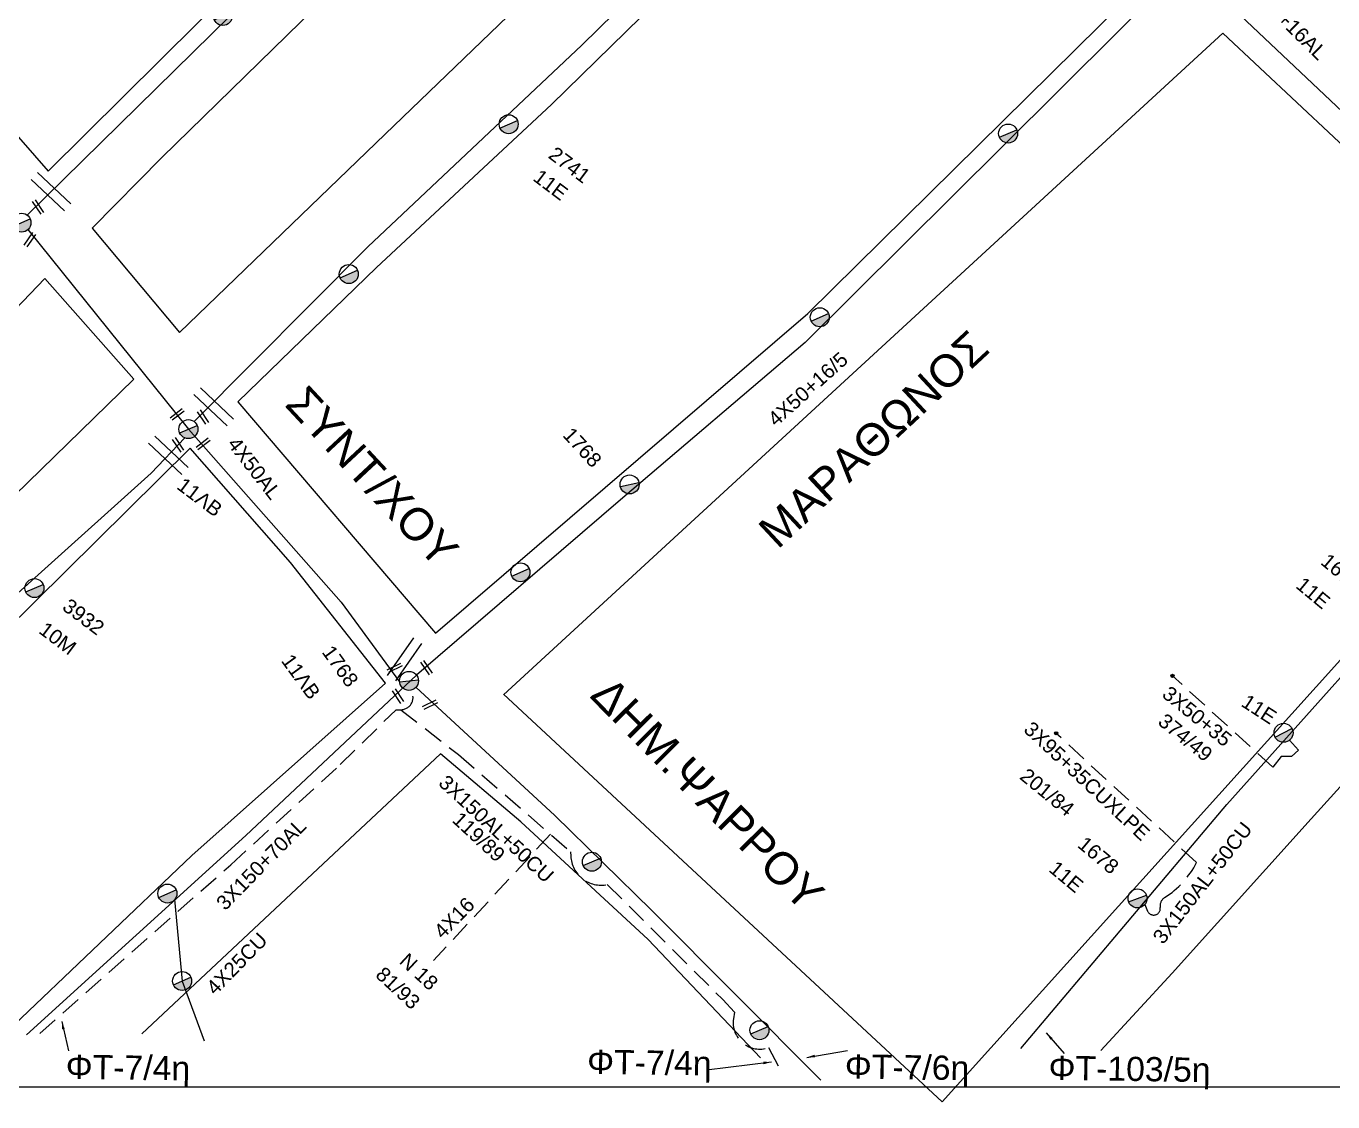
# Model space of a CAD drawing. Header units: millimetres. Extents: x 6950 to 9601, y 853 to 1951.
# Drawn here: x 7651.9 to 7814.2, y 896.3 to 1029.9 of the extents above; entities that cross this region are included whole.
import ezdxf

# ---------------------------------------------------------------- set-up
doc = ezdxf.new("R2010")
doc.units = ezdxf.units.MM
doc.linetypes.add('DASHED', pattern=[19.05, 12.7, -6.35])
for name, color, linetype in [('Άγνωστα', 7, 'Continuous'), ('Γυμνά εναέρια ΧΤ και ΦΟΠ (3Φ)   4x50+16AL', 7, 'Continuous'), ('Εναέρια παροχή ΧΤ 4x16', 7, 'SYN_LINE'), ('Επιγραφές - Σχήματα', 7, 'Continuous'), ('Καλώδια ΧΤ   3x150+70AL', 7, 'DASHED'), ('Καλώδια ΧΤ   3x150AL+50CU', 7, 'DASHED'), ('Καλώδια ΧΤ   3x95+35 CU', 7, 'DASHED'), ('Καλώδια ΧΤ   4x25CU', 7, 'DASHED'), ('Μηχανική τομή', 7, 'Continuous'), ('Στύλος ΦΜ', 7, 'Continuous'), ('Στύλος ΦΜ @ 1', 7, 'Continuous'), ('Συνδέσεις', 7, 'Continuous'), ('Συνεστραμμένα ΧΤ   3x70+54.6+25 AL', 7, 'SYN_LINE'), ('Τομή', 7, 'Continuous'), ('Υπόβαθρο ΔΕΗ', 7, 'Continuous'), ('Υπόγεια καλώδια Παροχών ΧΤ   4x16AL', 7, 'DASHED'), ('Υπόγεια καλώδια Παροχών ΧΤ   4x50AL', 7, 'DASHED')]:
    doc.layers.add(name, color=color, linetype=linetype)
doc.styles.add('arial', font='ARIAL.TTF')
doc.styles.get("Standard").update_dxf_attribs({"font": 'ARIAL.TTF'})
doc.linetypes.add('SYN_LINE', pattern='A,0.5,-0.0001,["/\\/\\/\\/",Standard,S=0.1,R=0,X=0,Y=-0.05],-0.25', length=0.7501)
doc.dimstyles.new('ISO-25', dxfattribs={"dimtxt": 2.5, "dimasz": 2.5, "dimexe": 1.25, "dimexo": 0.625, "dimtad": 1, "dimtxsty": 'Standard', "dimcen": 2.5, "dimadec": 0, "dimazin": 0, "dimtfac": 1, "dimtmove": 0, "dimatfit": 3, "dimfxl": 1, "dimarcsym": 0})

# ---------------------------------------------------------------- blocks, each defined once
blk = doc.blocks.new('ΤΟΜΗ')
at = {"layer": 'Τομή', "ltscale": 40}
for p, q in [((-5.68, 0), (5.68, 0)), ((5.68, -2.33), (-5.68, -2.33))]:
    blk.add_line(p, q, dxfattribs=at)
blk = doc.blocks.new('ΜΗΧΑΝΙΚΗ ΤΟΜΗ')
at = {"layer": 'Μηχανική τομή', "ltscale": 40}
for p, q in [((-1.89, 0.78), (1.89, 0.78)), ((1.89, 0), (-1.89, 0))]:
    blk.add_line(p, q, dxfattribs=at)
blk = doc.blocks.new('ΥΠΑΡΧΩΝ ΤΣΙΜΕΝΤΕΝΙΟΣ ΣΤΥΛΟΣ')
at = {"layer": 'Στύλος ΦΜ'}
blk.add_hatch(color=7, dxfattribs=at).paths.add_polyline_path([(-1.29, -2.28, 0.574793), (2.62, 0, 0.268822), (1.3, 2.27)])
at = {"layer": 'Στύλος ΦΜ', "color": 7}
blk.add_line((-1.29, -2.28), (1.3, 2.27), dxfattribs=at)
blk.add_circle((0, 0), 2.62, dxfattribs=at)
at = {"layer": 'Στύλος ΦΜ', "flags": 4}
for tag, p in [('ΑΡΙΘΜΟΣ', (-4.68, 8.05)), ('ΤΥΠΟΣ', (-4.91, 3.03))]:
    blk.add_attdef(tag, p, '', height=4, dxfattribs=at)
blk = doc.blocks.new('_ΣΥΝΔΕΣΗ')
at = {"layer": 'Συνδέσεις', "linetype": 'SYN_LINE', "ltscale": 40}
blk.add_hatch(color=256, dxfattribs=at).paths.add_polyline_path([(0.5, -0.01, 1), (-0.5, -0.01, 1)])
at = {"layer": 'Συνδέσεις'}
blk.add_circle((0, -0.01), 0.5, dxfattribs=at)

msp = doc.modelspace()

# ---------------------------------------------------------------- linework, layer by layer
at = {"layer": 'Άγνωστα', "color": 6}
msp.add_lwpolyline([(7652.06, 1006.39), (7693.27, 1046.9), (7717.32, 1069.98), (7735.16, 1087.77), (7742.79, 1096.41)], dxfattribs=at)
at = {"layer": 'Άγνωστα', "color": 151}
msp.add_lwpolyline([(7672.79, 980.75), (7694.36, 1002.44), (7720.95, 1027.47), (7739.3, 1045.54), (7754.21, 1060.61), (7764.95, 1071.66)], dxfattribs=at)
at = {"layer": 'Άγνωστα', "color": 5}
for points in [[(7794.79, 1036.41), (7773.16, 1014.9), (7748.68, 990.57), (7726.04, 971.26), (7700.42, 949.24), (7679.23, 929.36), (7651.98, 904.58)], [(7750.61, 898.98), (7729.57, 920.07), (7717.57, 931.84), (7700.33, 947.75)]]:
    msp.add_lwpolyline(points, dxfattribs=at)
at = {"layer": 'Άγνωστα', "color": 2, "linetype": 'DASHED', "ltscale": 0.2}
msp.add_lwpolyline([(7808.83, 941.2), (7809.92, 939.95), (7809.05, 939.14), (7807.78, 939.14), (7806.75, 937.84), (7794.28, 949.16)], dxfattribs=at)
at = {"layer": 'Γυμνά εναέρια ΧΤ και ΦΟΠ (3Φ)   4x50+16AL', "color": 62, "ltscale": 40}
msp.add_lwpolyline([(7796.77, 1036.85), (7823.57, 1011.46), (7831.56, 1003.14), (7848.04, 987.22)], dxfattribs=at)
at = {"layer": 'Γυμνά εναέρια ΧΤ και ΦΟΠ (3Φ)   4x50+16AL', "color": 85, "ltscale": 40}
msp.add_lwpolyline([(7594.84, 902.46), (7603.65, 911.11), (7615.75, 926.28), (7643.3, 952.62), (7653.41, 961.72), (7667.46, 974.36), (7671.65, 978.71)], dxfattribs=at)
at = {"layer": 'Επιγραφές - Σχήματα'}
msp.add_lwpolyline([(6992.76, 898.14), (9488.75, 898.14), (9488.75, 1914.05), (6992.76, 1914.05)], close=True, dxfattribs=at)
at = {"layer": 'Καλώδια ΧΤ   3x150+70AL', "color": 30, "ltscale": 0.2}
msp.add_lwpolyline([(7653.64, 904.77), (7677.35, 925.72), (7690.93, 938.15), (7697.87, 944.97), (7698.46, 944.97, 0.616716), (7699.67, 947.39, 3.34816)], format="xyb", dxfattribs=at)
at = {"layer": 'Καλώδια ΧΤ   3x150AL+50CU', "color": 2, "linetype": 'Continuous', "ltscale": 0.2}
msp.add_lwpolyline([(7775.44, 902.89), (7801.04, 933.2), (7828.22, 963.6), (7848.36, 985.95)], dxfattribs=at)
at = {"layer": 'Καλώδια ΧΤ   3x150AL+50CU', "color": 30, "ltscale": 0.2}
msp.add_lwpolyline([(7698.46, 944.97), (7705.64, 939.39), (7719.53, 927.34), (7719.56, 926.8, 0.462975), (7724.1, 923.26), (7738.43, 908.97), (7739.88, 907.42), (7739.76, 906.6, 0.563851), (7744.13, 903.01), (7745.64, 900.13)], format="xyb", dxfattribs=at)
at = {"layer": 'Καλώδια ΧΤ   3x95+35 CU', "color": 2, "ltscale": 0.2}
msp.add_lwpolyline([(7790.85, 920.79), (7791.19, 919.97, 0.886251), (7792.76, 920.42, -0.298469), (7793.31, 921.64, 0.131218), (7797.28, 925.98), (7779.84, 942.03)], format="xyb", dxfattribs=at)
at = {"layer": 'Συνεστραμμένα ΧΤ   3x70+54.6+25 AL', "color": 5, "linetype": 'SYN_LINE', "ltscale": 10}
msp.add_lwpolyline([(7670.37, 921.39), (7671.3, 911.28), (7674.04, 903.86)], dxfattribs=at)
at = {"layer": 'Υπόβαθρο ΔΕΗ'}
for points in [[(7654.67, 1011.85), (7677.92, 1034.95), (7699.48, 1056.36), (7718.49, 1074.59), (7737.05, 1093.13), (7740.78, 1097.34), (7732.35, 1110.8), (7722.64, 1125.98), (7701.56, 1105.93), (7678.08, 1083.48), (7661.21, 1067.54), (7647.12, 1053.84), (7642.18, 1048.98), (7640.92, 1048.71), (7632.15, 1039.82), (7641.17, 1028.8), (7641.86, 1026.46), (7654.67, 1011.85)], [(7660.14, 1004.76), (7670.97, 991.82), (7696.52, 1016.42), (7728.06, 1046.82), (7748.94, 1067.32), (7757.17, 1076.01), (7746.23, 1090.07), (7730.23, 1073.53), (7714.6, 1058.29), (7686.05, 1030.37), (7668.78, 1013.54), (7660.14, 1004.76)], [(7792.29, 1036.83), (7776.68, 1054.19), (7765.09, 1068.02), (7737.54, 1040.08), (7717.16, 1020.11), (7695.44, 999.87), (7678.23, 983.19), (7702.78, 954.46), (7749, 994.16), (7788.32, 1032.97), (7792.29, 1036.83)], [(7711.2, 946.8), (7800.53, 1028.96), (7846.48, 985.92), (7765.68, 896.27), (7711.21, 946.91)], [(7588.93, 908.59), (7605.82, 926.16), (7624.77, 948.74), (7640.14, 963.14), (7642.23, 963.56), (7665.29, 986.03), (7654.25, 998.53), (7642.3, 986.04), (7640.13, 986.04), (7610.57, 957.02), (7595.52, 939.34), (7579.7, 920.78), (7588.93, 908.59)], [(7649.59, 905.03), (7672.5, 926.85), (7696.54, 948.27), (7684.76, 963.23), (7672.29, 977.43), (7641.43, 946.96), (7637.5, 945.38), (7620.81, 927.47), (7608.92, 913.89), (7600.26, 904.48)], [(7829.37, 903.42), (7835.35, 912.03), (7855.93, 940.04), (7835.05, 957.41), (7811.51, 931.42), (7794.24, 912.25), (7785.39, 902.64)], [(7743.11, 901.73), (7729.16, 916.43), (7713.38, 931.05), (7703.39, 939.51), (7666.31, 904.71)]]:
    msp.add_lwpolyline(points, dxfattribs=at)
at = {"layer": 'Υπόγεια καλώδια Παροχών ΧΤ   4x16AL', "color": 30, "linetype": 'DASHED', "ltscale": 0.2}
msp.add_lwpolyline([(7717.05, 929.5), (7702.53, 913.82)], dxfattribs=at)
at = {"layer": 'Υπόγεια καλώδια Παροχών ΧΤ   4x50AL', "color": 30, "linetype": 'Continuous', "ltscale": 0.2}
msp.add_lwpolyline([(7652.16, 1004.6), (7672.08, 979.81), (7691.06, 958.34), (7698.3, 948.42)], dxfattribs=at)

# ---------------------------------------------------------------- block references
at = {"layer": 'Μηχανική τομή'}
for p, xscale, yscale, zscale, rotation in [((7653.57, 1007.51), 0.5, 0.5, 0.5, 124.0427767753249), ((7652.24, 1003.44), 0.5, 0.5, 0.5, 235.1383027284685), ((7670.57, 981.8), 0.4999999999999999, 0.4999999999999999, 0.4999999999999999, 217.0815828825905), ((7674.05, 981.41), 0.5, 0.5, 0.5, 124.0427767753249), ((7670.96, 977.97), 0.5, 0.5, 0.5, 124.0427767753249), ((7673.78, 978.14), 0.4999999999999999, 0.4999999999999999, 0.4999999999999999, 217.0815828825905), ((7701.81, 950.3), 0.5, 0.5, 0.5, 124.0427767753249), ((7697.6, 950.34), 0.5, 0.5, 0.5, 206.3800583452817), ((7698.27, 946.76), 0.5, 0.5, 0.5, 124.0427767753249), ((7702, 945.77), 0.5, 0.5, 0.5, 206.3800583452817)]:
    msp.add_blockref('ΜΗΧΑΝΙΚΗ ΤΟΜΗ', p, dxfattribs=dict(at, xscale=xscale, yscale=yscale, zscale=zscale, rotation=rotation))
at = {"layer": 'Στύλος ΦΜ @ 1', "ltscale": 40}
ref = msp.add_blockref('ΥΠΑΡΧΩΝ ΤΣΙΜΕΝΤΕΝΙΟΣ ΣΤΥΛΟΣ', (7676.36, 1031.12), dxfattribs=dict(at, xscale=0.4499999999998183, yscale=0.4499999999998183, zscale=0.4499999999998183, rotation=323.0229810481194))
ref.add_attrib('ΑΡΙΘΜΟΣ', '2884', (7666.92, 1037.23), dxfattribs={"layer": 'Στύλος ΦΜ', "height": 1.8, "rotation": 323.023, "flags": 4})
ref = msp.add_blockref('ΥΠΑΡΧΩΝ ΤΣΙΜΕΝΤΕΝΙΟΣ ΣΤΥΛΟΣ', (7711.85, 1017.67), dxfattribs=dict(at, xscale=0.4499999999998183, yscale=0.4499999999998183, zscale=0.4499999999998183, rotation=323.0229810481194))
ref.add_attrib('ΤΥΠΟΣ', '2741', (7716.64, 1013.59), dxfattribs={"layer": 'Στύλος ΦΜ', "height": 1.8, "rotation": 323.023, "flags": 4})
ref.add_attrib('ΑΡΙΘΜΟΣ', '11E', (7714.74, 1010.78), dxfattribs={"layer": 'Στύλος ΦΜ', "height": 1.8, "rotation": 323.023, "flags": 4})
at = {"layer": 'Στύλος ΦΜ @ 1', "ltscale": 40, "xscale": 0.4499999999998183, "yscale": 0.4499999999998183, "zscale": 0.4499999999998183, "rotation": 323.0229810481194}
for p in [(7773.87, 1016.52), (7692, 999.07), (7750.48, 993.7), (7713.31, 962.03), (7722.19, 926.09), (7669.47, 922.14), (7671.3, 911.28), (7742.99, 905.17)]:
    msp.add_blockref('ΥΠΑΡΧΩΝ ΤΣΙΜΕΝΤΕΝΙΟΣ ΣΤΥΛΟΣ', p, dxfattribs=at)
at = {"layer": 'Στύλος ΦΜ @ 1', "ltscale": 40}
ref = msp.add_blockref('ΥΠΑΡΧΩΝ ΤΣΙΜΕΝΤΕΝΙΟΣ ΣΤΥΛΟΣ', (7651.35, 1005.45), dxfattribs=dict(at, xscale=0.4499999999998183, yscale=0.4499999999998183, zscale=0.4499999999998183, rotation=323.0229810481194))
ref.add_attrib('ΤΥΠΟΣ', '2283', (7639.53, 1011.13), dxfattribs={"layer": 'Στύλος ΦΜ', "height": 1.8, "rotation": 323.023, "flags": 4})
ref.add_attrib('ΑΡΙΘΜΟΣ', '10ΛΒ', (7636.99, 1008.65), dxfattribs={"layer": 'Στύλος ΦΜ', "height": 1.8, "rotation": 323.023, "flags": 4})
ref = msp.add_blockref('ΥΠΑΡΧΩΝ ΤΣΙΜΕΝΤΕΝΙΟΣ ΣΤΥΛΟΣ', (7672.08, 979.81), dxfattribs=dict(at, xscale=0.4499999999998183, yscale=0.4499999999998183, zscale=0.4499999999998183, rotation=323.0229810481194))
ref.add_attrib('ΑΡΙΘΜΟΣ', '11ΛΒ', (7670.5, 972.5), dxfattribs={"layer": 'Στύλος ΦΜ', "height": 1.8, "rotation": 323.023, "flags": 4})
ref = msp.add_blockref('ΥΠΑΡΧΩΝ ΤΣΙΜΕΝΤΕΝΙΟΣ ΣΤΥΛΟΣ', (7726.87, 972.94), dxfattribs=dict(at, xscale=0.4499999999998183, yscale=0.4499999999998183, zscale=0.4499999999998183, rotation=312.6759996309847))
ref.add_attrib('ΤΥΠΟΣ', '1768', (7718.45, 979), dxfattribs={"layer": 'Στύλος ΦΜ', "height": 1.8, "rotation": 312.676, "flags": 4})
ref = msp.add_blockref('ΥΠΑΡΧΩΝ ΤΣΙΜΕΝΤΕΝΙΟΣ ΣΤΥΛΟΣ', (7823.19, 959), dxfattribs=dict(at, xscale=0.4499999999998181, yscale=0.4499999999998181, zscale=0.4499999999998181, rotation=320.2444006400676))
ref.add_attrib('ΤΥΠΟΣ', '1679', (7812.55, 963.14), dxfattribs={"layer": 'Στύλος ΦΜ', "height": 1.8, "rotation": 320.2444, "flags": 4})
ref.add_attrib('ΑΡΙΘΜΟΣ', '11E', (7809.46, 960.21), dxfattribs={"layer": 'Στύλος ΦΜ', "height": 1.8, "rotation": 320.2444, "flags": 4})
ref = msp.add_blockref('ΥΠΑΡΧΩΝ ΤΣΙΜΕΝΤΕΝΙΟΣ ΣΤΥΛΟΣ', (7652.96, 960.07), dxfattribs=dict(at, xscale=0.4499999999998183, yscale=0.4499999999998183, zscale=0.4499999999998183, rotation=323.0229810481194))
ref.add_attrib('ΤΥΠΟΣ', '3932', (7656.28, 957.48), dxfattribs={"layer": 'Στύλος ΦΜ', "height": 1.8, "rotation": 323.023, "flags": 4})
ref.add_attrib('ΑΡΙΘΜΟΣ', '10M', (7653.37, 954.58), dxfattribs={"layer": 'Στύλος ΦΜ', "height": 1.8, "rotation": 323.023, "flags": 4})
ref = msp.add_blockref('ΥΠΑΡΧΩΝ ΤΣΙΜΕΝΤΕΝΙΟΣ ΣΤΥΛΟΣ', (7699.47, 948.55), dxfattribs=dict(at, xscale=0.4499999999998184, yscale=0.4499999999998184, zscale=0.4499999999998184, rotation=305.9917647322193))
ref.add_attrib('ΤΥΠΟΣ', '1768', (7688.57, 952.12), dxfattribs={"layer": 'Στύλος ΦΜ', "height": 1.8, "rotation": 305.9918, "flags": 4})
ref.add_attrib('ΑΡΙΘΜΟΣ', '11ΛΒ', (7683.52, 951.04), dxfattribs={"layer": 'Στύλος ΦΜ', "height": 1.8, "rotation": 305.9918, "flags": 4})
ref = msp.add_blockref('ΥΠΑΡΧΩΝ ΤΣΙΜΕΝΤΕΝΙΟΣ ΣΤΥΛΟΣ', (7808.07, 942.1), dxfattribs=dict(at, xscale=0.449999999999818, yscale=0.449999999999818, zscale=0.449999999999818, rotation=327.0408794431995))
ref.add_attrib('ΑΡΙΘΜΟΣ', '11E', (7802.68, 945.5), dxfattribs={"layer": 'Στύλος ΦΜ', "height": 1.8, "rotation": 327.0409, "flags": 4})
ref = msp.add_blockref('ΥΠΑΡΧΩΝ ΤΣΙΜΕΝΤΕΝΙΟΣ ΣΤΥΛΟΣ', (7789.94, 921.54), dxfattribs=dict(at, xscale=0.4499999999998181, yscale=0.4499999999998181, zscale=0.4499999999998181, rotation=320.2444006400676))
ref.add_attrib('ΤΥΠΟΣ', '1678', (7782.36, 928), dxfattribs={"layer": 'Στύλος ΦΜ', "height": 1.8, "rotation": 320.2444, "flags": 4})
ref.add_attrib('ΑΡΙΘΜΟΣ', '11E', (7778.8, 924.97), dxfattribs={"layer": 'Στύλος ΦΜ', "height": 1.8, "rotation": 320.2444, "flags": 4})
at = {"layer": 'Συνδέσεις', "xscale": 0.4, "yscale": 0.4, "zscale": 0.25}
for p in [(7794.28, 949.17), (7779.84, 942.04)]:
    msp.add_blockref('_ΣΥΝΔΕΣΗ', p, dxfattribs=at)
at = {"layer": 'Τομή'}
for p, xscale, yscale, zscale, rotation in [((7655.42, 1009.73), 0.4999999999999994, 0.4999999999999994, 0.4999999999999994, 316.7226987990228), ((7675.63, 983), 0.4999999999999994, 0.4999999999999994, 0.4999999999999994, 316.7226987990228), ((7669.98, 976.98), 0.4999999999999994, 0.4999999999999994, 0.4999999999999994, 316.7226987990228), ((7698.45, 951.55), 0.4999999999999995, 0.4999999999999995, 0.4999999999999995, 55.0541193345809)]:
    msp.add_blockref('ΤΟΜΗ', p, dxfattribs=dict(at, xscale=xscale, yscale=yscale, zscale=zscale, rotation=rotation))

# ---------------------------------------------------------------- texts
at = {"ltscale": 40, "width": 94.4586, "attachment_point": 1, "style": 'arial'}
for s, insert, char_height, rotation in [('ΜΑΡΑΘΩΝΟΣ', (7742.53, 967.72), 4, 42.9654), ('ΣYNT/ΧΟΥ', (7686.83, 985.52), 4, 312.9811), ('ΔHM.ΨAPPOY', (7724.64, 949.4), 4, 314.7379), ('ΦT-7/4η', (7721.62, 902.77), 3, 359.1724), ('ΦT-7/4η', (7656.87, 902.15), 3, 359.1724), ('ΦT-7/6η', (7753.62, 902.19), 3, 359.1724), ('ΦT-103/5η', (7778.92, 902.02), 3, 359.1724)]:
    msp.add_mtext(s, dxfattribs=dict(at, insert=insert, char_height=char_height, rotation=rotation))
at = {"layer": 'Άγνωστα', "ltscale": 40, "char_height": 1.8, "width": 34.5395, "attachment_point": 1, "style": 'arial'}
for s, insert, rotation in [('4X50+16/5', (7743.84, 981.38), 41.8857), ('3X50+35', (7793.99, 948.06), 320.7947), ('374/49', (7793.48, 944.65), 320.7947), ('201/84', (7776.32, 937.86), 320.7947), ('119/89', (7705.93, 932.45), 317.2597), ('N 18', (7699.37, 914.9), 317.2597), ('81/93', (7696.41, 913.21), 317.2597)]:
    msp.add_mtext(s, dxfattribs=dict(at, insert=insert, rotation=rotation))
at = {"layer": 'Γυμνά εναέρια ΧΤ και ΦΟΠ (3Φ)   4x50+16AL', "ltscale": 40, "insert": (7804.22, 1036.05), "char_height": 1.8, "width": 34.5395, "attachment_point": 1, "rotation": 315.4401, "style": 'arial'}
msp.add_mtext('4X50+16AL', dxfattribs=at)
at = {"layer": 'Εναέρια παροχή ΧΤ 4x16', "ltscale": 20, "insert": (7702.38, 917.66), "char_height": 1.8, "width": 34.5395, "attachment_point": 1, "rotation": 45.6328, "style": 'arial'}
msp.add_mtext('4X16', dxfattribs=at)
at = {"layer": 'Καλώδια ΧΤ   3x150+70AL', "ltscale": 0.2, "insert": (7675.36, 921.19), "char_height": 1.8, "width": 34.5395, "attachment_point": 1, "rotation": 45.6328, "style": 'arial'}
msp.add_mtext('3X150+70AL', dxfattribs=at)
at = {"layer": 'Καλώδια ΧΤ   3x150AL+50CU', "ltscale": 0.2, "char_height": 1.8, "width": 34.5395, "attachment_point": 1, "style": 'arial'}
for insert, rotation in [((7704.23, 937.03), 317.2597), ((7791.69, 916.83), 52.0993)]:
    msp.add_mtext('3X150AL+50CU', dxfattribs=dict(at, insert=insert, rotation=rotation))
at = {"layer": 'Καλώδια ΧΤ   3x95+35 CU', "ltscale": 0.2, "insert": (7776.9, 943.67), "char_height": 1.8, "width": 34.5395, "attachment_point": 1, "rotation": 316.9208, "style": 'arial'}
msp.add_mtext('3X95+35CUXLPE', dxfattribs=at)
at = {"layer": 'Καλώδια ΧΤ   4x25CU', "ltscale": 0.2, "insert": (7674.12, 910.67), "char_height": 1.8, "width": 34.5395, "attachment_point": 1, "rotation": 45.6328, "style": 'arial'}
msp.add_mtext('4X25CU', dxfattribs=at)
at = {"layer": 'Υπόγεια καλώδια Παροχών ΧΤ   4x50AL', "ltscale": 0.2, "insert": (7678.25, 979.04), "char_height": 1.8, "width": 34.5395, "attachment_point": 1, "rotation": 307.8991, "style": 'arial'}
msp.add_mtext('4X50AL', dxfattribs=at)

# ---------------------------------------------------------------- leaders
at = {"layer": 'Επιγραφές - Σχήματα', "ltscale": 40}
for points in [[(7656.35, 906.27), (7657.17, 902.59)], [(7778.61, 904.84), (7780.85, 902.27)], [(7748.87, 901.8), (7753.93, 902.63)], [(7744.47, 901.22), (7736.43, 900.22)]]:
    msp.add_leader(points, dimstyle='ISO-25', override={"dimasz": 1, "dimtad": 0}, dxfattribs=at)

doc.saveas('drawing.dxf')
